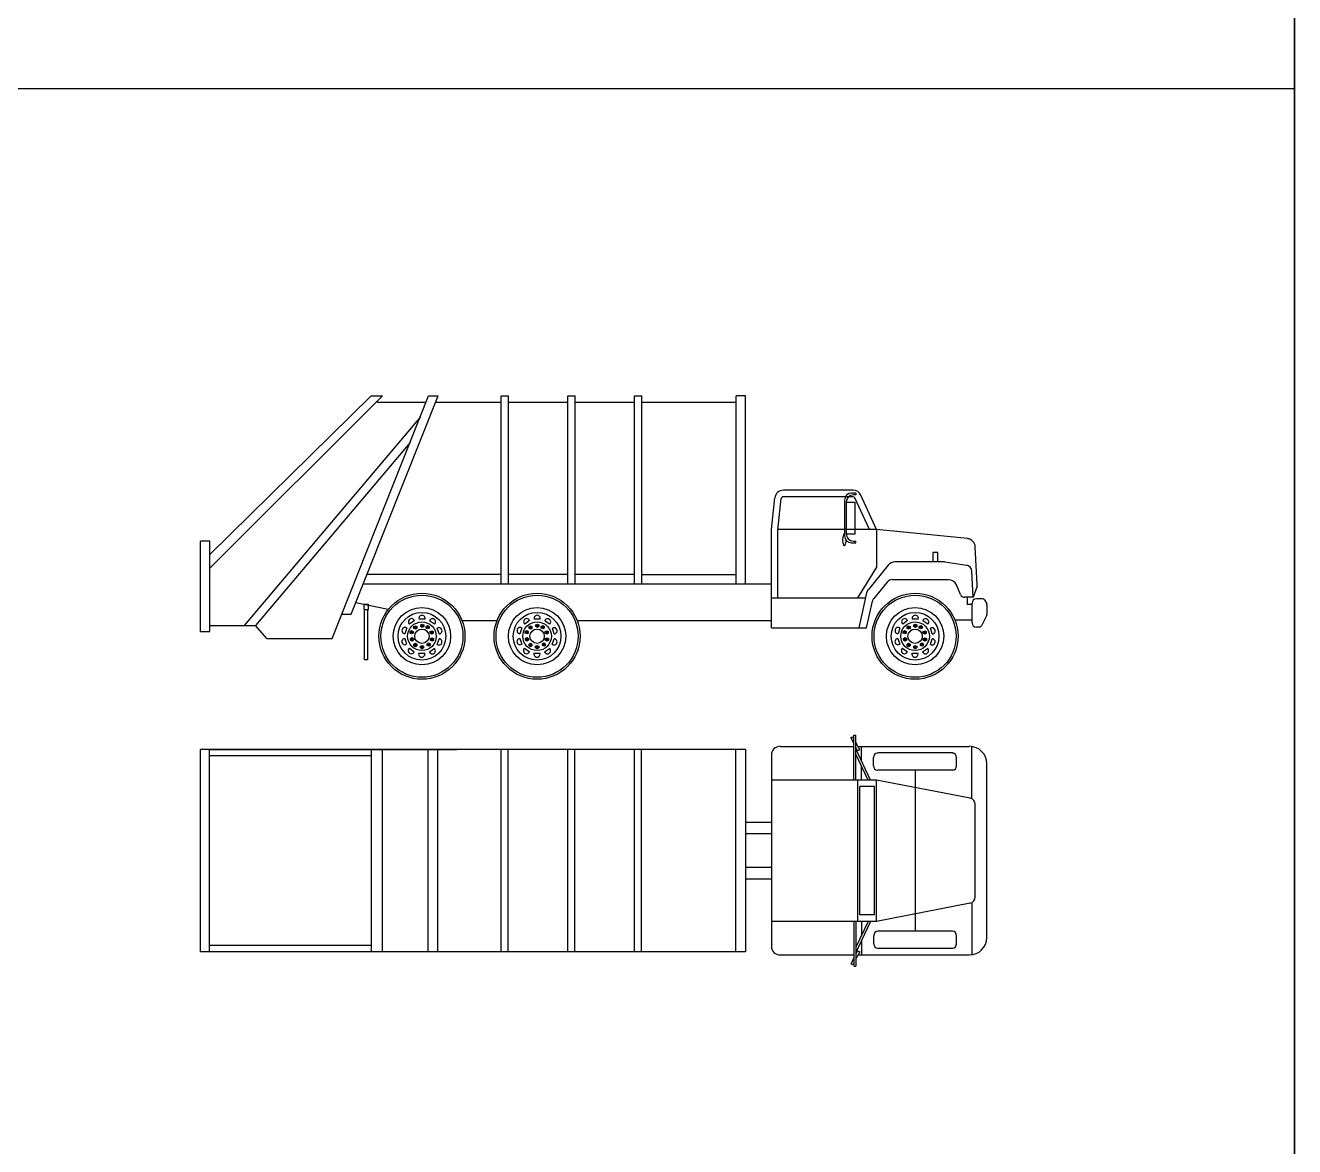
# Model space of a CAD drawing. Header units: millimetres. Extents: x 35403 to 155690, y 202798 to 276657.
# Drawn here: x 139049 to 155690, y 224870 to 239565 of the extents above; entities that cross this region are included whole.
import ezdxf

# ---------------------------------------------------------------- set-up
doc = ezdxf.new("R2010")
doc.units = ezdxf.units.MM
doc.layers.add('www.cad-blocks.net', color=7, linetype='Continuous')

# ---------------------------------------------------------------- blocks, each defined once
blk = doc.blocks.new('A$C5B6A64C6')
at = {"linetype": 'Continuous'}
for p, q in [((2240, 3715, -366), (123, 1634, -366)), ((2390, 3715, -366), (123, 1456, -366)), ((1729, 534, -366), (2993, 3715, -366)), ((1979, 853, -366), (3117, 3715, -366)), ((2240, 3715, -366), (2390, 3715, -366)), ((2993, 3715, -366), (3117, 3715, -366)), ((3946, 1251, -366), (3946, 3715, -366)), ((3946, 3715, -366), (4038, 3715, -366)), ((4038, 1251, -366), (4038, 3715, -366)), ((4820, 1251, -366), (4820, 3715, -366)), ((4820, 3715, -366), (4913, 3715, -366)), ((4913, 1251, -366), (4913, 3715, -366)), ((5694, 1251, -366), (5694, 3715, -366)), ((5694, 3715, -366), (5787, 3715, -366)), ((5787, 1251, -366), (5787, 3715, -366)), ((7023, 1251, -366), (7023, 3715, -366)), ((7146, 3715, -366), (7023, 3715, -366)), ((7146, 1251, -366), (7146, 3715, -366)), ((2320, 3632, -366), (2961, 3632, -366)), ((3084, 3632, -366), (3946, 3632, -366)), ((4038, 3632, -366), (4820, 3632, -366)), ((4913, 3632, -366), (5694, 3632, -366)), ((5787, 3632, -366), (7023, 3632, -366)), ((2885, 3441, -366), (575, 706, -366)), ((2751, 3105, -366), (725, 706, -366)), ((7488, 1965, -366), (7532, 2376, -366)), ((7573, 1956, -366), (7616, 2367, -366)), ((8557, 2478, -366), (7645, 2478, -366)), ((8557, 2393, -366), (7645, 2393, -366)), ((8445, 2346, -366), (8445, 1882, -366)), ((8595, 2440, -366), (8539, 2440, -366)), ((8595, 2416, -366), (8562, 2416, -366)), ((8772, 1965, -366), (8583, 2376, -366)), ((8595, 2440, -366), (8595, 2416, -366)), ((8866, 1965, -366), (8661, 2412, -366)), ((8468, 2322, -366), (8468, 1905, -366)), ((8468, 2322, -366), (8586, 2322, -366)), ((8586, 1905, -366), (8586, 2322, -366)), ((7488, 676, -366), (7488, 1965, -366)), ((8866, 1965, -366), (7573, 1965, -366)), ((7573, 1067, -366), (7573, 1965, -366)), ((8468, 1905, -366), (8586, 1905, -366)), ((10058, 1843, -366), (8866, 1965, -366)), ((8866, 1965, -366), (8866, 1471, -366)), ((0, 626, -366), (0, 1812, -366)), ((123, 1812, -366), (0, 1812, -366)), ((123, 626, -366), (123, 1812, -366)), ((8539, 1788, -366), (8595, 1788, -366)), ((8562, 1811, -366), (8595, 1811, -366)), ((8595, 1788, -366), (8595, 1811, -366)), ((10187, 1242, -366), (10160, 1736, -366)), ((9760, 1538, -366), (9107, 1538, -366)), ((9667, 1660, -366), (9605, 1660, -366)), ((9605, 1660, -366), (9605, 1543, -366)), ((9667, 1537, -366), (9667, 1660, -366)), ((9760, 1538, -366), (10043, 1496, -366)), ((3946, 1375, -366), (2187, 1375, -366)), ((4820, 1375, -366), (4038, 1375, -366)), ((5694, 1375, -366), (4913, 1375, -366)), ((5787, 1375, -366), (7023, 1375, -366)), ((8866, 1471, -366), (8614, 1067, -366)), ((9019, 1496, -366), (8758, 1178, -366)), ((10134, 1076, -366), (10116, 1416, -366)), ((2138, 1251, -366), (7146, 1251, -366)), ((7146, 1251, -366), (7488, 1251, -366)), ((9005, 1274, -366), (8829, 1059, -366)), ((9808, 1305, -366), (9072, 1305, -366)), ((9968, 1110, -366), (9913, 1237, -366)), ((10184, 1221, -366), (10134, 1076, -366)), ((2463, 914, -366), (2038, 1001, -366)), ((7488, 1067, -366), (8721, 1067, -366)), ((8735, 1131, -366), (8632, 676, -366)), ((8733, 676, -366), (8812, 1023, -366)), ((10134, 1076, -366), (10020, 1076, -366)), ((10054, 1076, -366), (10054, 978, -366)), ((10256, 1054, -366), (10174, 1054, -366)), ((10280, 1040, -366), (10310, 990, -366)), ((1856, 853, -366), (1979, 853, -366)), ((2145, 978, -366), (2145, 914, -366)), ((2206, 978, -366), (2145, 978, -366)), ((2145, 914, -366), (2206, 914, -366)), ((2152, 253, -366), (2152, 914, -366)), ((2192, 914, -366), (2192, 253, -366)), ((2206, 914, -366), (2206, 978, -366)), ((10118, 978, -366), (10054, 978, -366)), ((10118, 740, -366), (10118, 997, -366)), ((10311, 838, -366), (10241, 699, -366)), ((10314, 851, -366), (10314, 976, -366)), ((123, 706, -366), (725, 706, -366)), ((871, 534, -366), (725, 706, -366)), ((2705, 672, -366), (2681, 597, -366)), ((2807, 769, -366), (2743, 723, -366)), ((2800, 690, -366), (2819, 701, -366)), ((2800, 667, -366), (2800, 690, -366)), ((2819, 656, -366), (2800, 667, -366)), ((2819, 701, -366), (2839, 690, -366)), ((2839, 667, -366), (2819, 656, -366)), ((2839, 690, -366), (2839, 667, -366)), ((2946, 788, -366), (2867, 788, -366)), ((2890, 712, -366), (2909, 724, -366)), ((2890, 690, -366), (2890, 712, -366)), ((2909, 678, -366), (2890, 690, -366)), ((2909, 724, -366), (2929, 712, -366)), ((2929, 690, -366), (2909, 678, -366)), ((2929, 712, -366), (2929, 690, -366)), ((2961, 693, -366), (2980, 704, -366)), ((2961, 670, -366), (2961, 693, -366)), ((2980, 659, -366), (2961, 670, -366)), ((2980, 704, -366), (3000, 693, -366)), ((3000, 670, -366), (2980, 659, -366)), ((3000, 693, -366), (3000, 670, -366)), ((3070, 721, -366), (3006, 767, -366)), ((3131, 594, -366), (3106, 669, -366)), ((3888, 765, -366), (3432, 765, -366)), ((4215, 672, -366), (4190, 597, -366)), ((4317, 769, -366), (4253, 723, -366)), ((4309, 690, -366), (4329, 701, -366)), ((4309, 667, -366), (4309, 690, -366)), ((4329, 656, -366), (4309, 667, -366)), ((4329, 701, -366), (4348, 690, -366)), ((4348, 667, -366), (4329, 656, -366)), ((4348, 690, -366), (4348, 667, -366)), ((4456, 788, -366), (4377, 788, -366)), ((4399, 712, -366), (4419, 724, -366)), ((4399, 690, -366), (4399, 712, -366)), ((4419, 678, -366), (4399, 690, -366)), ((4419, 724, -366), (4438, 712, -366)), ((4438, 690, -366), (4419, 678, -366)), ((4438, 712, -366), (4438, 690, -366)), ((4470, 693, -366), (4490, 704, -366)), ((4470, 670, -366), (4470, 693, -366)), ((4490, 659, -366), (4470, 670, -366)), ((4490, 704, -366), (4509, 693, -366)), ((4509, 670, -366), (4490, 659, -366)), ((4509, 693, -366), (4509, 670, -366)), ((4579, 721, -366), (4515, 767, -366)), ((4640, 594, -366), (4615, 669, -366)), ((5788, 765, -366), (4941, 765, -366)), ((7488, 765, -366), (4941, 765, -366)), ((7488, 676, -366), (8733, 676, -366)), ((9171, 672, -366), (9147, 597, -366)), ((9273, 769, -366), (9209, 723, -366)), ((9265, 690, -366), (9285, 701, -366)), ((9265, 667, -366), (9265, 690, -366)), ((9285, 656, -366), (9265, 667, -366)), ((9285, 701, -366), (9305, 690, -366)), ((9305, 667, -366), (9285, 656, -366)), ((9305, 690, -366), (9305, 667, -366)), ((9412, 788, -366), (9333, 788, -366)), ((9355, 712, -366), (9375, 724, -366)), ((9355, 690, -366), (9355, 712, -366)), ((9375, 678, -366), (9355, 690, -366)), ((9375, 724, -366), (9395, 712, -366)), ((9395, 690, -366), (9375, 678, -366)), ((9395, 712, -366), (9395, 690, -366)), ((9426, 693, -366), (9446, 704, -366)), ((9426, 670, -366), (9426, 693, -366)), ((9446, 659, -366), (9426, 670, -366)), ((9446, 704, -366), (9465, 693, -366)), ((9465, 670, -366), (9446, 659, -366)), ((9465, 693, -366), (9465, 670, -366)), ((9536, 721, -366), (9472, 767, -366)), ((9596, 594, -366), (9572, 669, -366)), ((10118, 776, -366), (9893, 776, -366)), ((10215, 684, -366), (10174, 684, -366)), ((0, 626, -366), (123, 626, -366)), ((871, 534, -366), (1729, 534, -366)), ((2680, 534, -366), (2704, 459, -366)), ((2751, 628, -366), (2770, 639, -366)), ((2751, 605, -366), (2751, 628, -366)), ((2770, 594, -366), (2751, 605, -366)), ((2754, 534, -366), (2773, 546, -366)), ((2754, 512, -366), (2754, 534, -366)), ((2773, 500, -366), (2754, 512, -366)), ((2770, 639, -366), (2790, 628, -366)), ((2790, 605, -366), (2770, 594, -366)), ((2773, 546, -366), (2793, 534, -366)), ((2793, 512, -366), (2773, 500, -366)), ((2790, 628, -366), (2790, 605, -366)), ((2793, 534, -366), (2793, 512, -366)), ((3013, 625, -366), (3033, 636, -366)), ((3013, 602, -366), (3013, 625, -366)), ((3033, 591, -366), (3013, 602, -366)), ((3016, 533, -366), (3036, 544, -366)), ((3016, 510, -366), (3016, 533, -366)), ((3036, 499, -366), (3016, 510, -366)), ((3033, 636, -366), (3052, 625, -366)), ((3052, 602, -366), (3033, 591, -366)), ((3036, 544, -366), (3056, 533, -366)), ((3056, 510, -366), (3036, 499, -366)), ((3052, 625, -366), (3052, 602, -366)), ((3056, 533, -366), (3056, 510, -366)), ((3105, 456, -366), (3129, 531, -366)), ((4189, 534, -366), (4214, 459, -366)), ((4260, 628, -366), (4280, 639, -366)), ((4260, 605, -366), (4260, 628, -366)), ((4280, 594, -366), (4260, 605, -366)), ((4263, 534, -366), (4282, 546, -366)), ((4263, 512, -366), (4263, 534, -366)), ((4282, 500, -366), (4263, 512, -366)), ((4280, 639, -366), (4299, 628, -366)), ((4299, 605, -366), (4280, 594, -366)), ((4282, 546, -366), (4302, 534, -366)), ((4302, 512, -366), (4282, 500, -366)), ((4299, 628, -366), (4299, 605, -366)), ((4302, 534, -366), (4302, 512, -366)), ((4522, 625, -366), (4542, 636, -366)), ((4522, 602, -366), (4522, 625, -366)), ((4542, 591, -366), (4522, 602, -366)), ((4526, 533, -366), (4545, 544, -366)), ((4526, 510, -366), (4526, 533, -366)), ((4545, 499, -366), (4526, 510, -366)), ((4542, 636, -366), (4562, 625, -366)), ((4562, 602, -366), (4542, 591, -366)), ((4545, 544, -366), (4565, 533, -366)), ((4565, 510, -366), (4545, 499, -366)), ((4562, 625, -366), (4562, 602, -366)), ((4565, 533, -366), (4565, 510, -366)), ((4614, 456, -366), (4639, 531, -366)), ((9146, 534, -366), (9170, 459, -366)), ((9216, 628, -366), (9236, 639, -366)), ((9216, 605, -366), (9216, 628, -366)), ((9236, 594, -366), (9216, 605, -366)), ((9219, 534, -366), (9239, 546, -366)), ((9219, 512, -366), (9219, 534, -366)), ((9239, 500, -366), (9219, 512, -366)), ((9236, 639, -366), (9256, 628, -366)), ((9256, 605, -366), (9236, 594, -366)), ((9239, 546, -366), (9258, 534, -366)), ((9258, 512, -366), (9239, 500, -366)), ((9256, 628, -366), (9256, 605, -366)), ((9258, 534, -366), (9258, 512, -366)), ((9479, 625, -366), (9498, 636, -366)), ((9479, 602, -366), (9479, 625, -366)), ((9498, 591, -366), (9479, 602, -366)), ((9482, 533, -366), (9502, 544, -366)), ((9482, 510, -366), (9482, 533, -366)), ((9502, 499, -366), (9482, 510, -366)), ((9498, 636, -366), (9518, 625, -366)), ((9518, 602, -366), (9498, 591, -366)), ((9502, 544, -366), (9521, 533, -366)), ((9521, 510, -366), (9502, 499, -366)), ((9518, 625, -366), (9518, 602, -366)), ((9521, 533, -366), (9521, 510, -366)), ((9571, 456, -366), (9595, 531, -366)), ((2740, 407, -366), (2804, 361, -366)), ((2800, 461, -366), (2819, 472, -366)), ((2800, 438, -366), (2800, 461, -366)), ((2819, 427, -366), (2800, 438, -366)), ((2819, 472, -366), (2839, 461, -366)), ((2839, 438, -366), (2819, 427, -366)), ((2839, 461, -366), (2839, 438, -366)), ((2864, 340, -366), (2943, 340, -366)), ((2887, 433, -366), (2907, 444, -366)), ((2887, 410, -366), (2887, 433, -366)), ((2907, 399, -366), (2887, 410, -366)), ((2907, 444, -366), (2926, 433, -366)), ((2926, 410, -366), (2907, 399, -366)), ((2926, 433, -366), (2926, 410, -366)), ((2974, 466, -366), (2994, 478, -366)), ((2974, 444, -366), (2974, 466, -366)), ((2994, 433, -366), (2974, 444, -366)), ((2994, 478, -366), (3013, 466, -366)), ((3013, 444, -366), (2994, 433, -366)), ((3003, 359, -366), (3067, 405, -366)), ((3013, 466, -366), (3013, 444, -366)), ((4250, 407, -366), (4314, 361, -366)), ((4309, 461, -366), (4329, 472, -366)), ((4309, 438, -366), (4309, 461, -366)), ((4329, 427, -366), (4309, 438, -366)), ((4329, 472, -366), (4348, 461, -366)), ((4348, 438, -366), (4329, 427, -366)), ((4348, 461, -366), (4348, 438, -366)), ((4373, 340, -366), (4452, 340, -366)), ((4396, 433, -366), (4416, 444, -366)), ((4396, 410, -366), (4396, 433, -366)), ((4416, 399, -366), (4396, 410, -366)), ((4416, 444, -366), (4436, 433, -366)), ((4436, 410, -366), (4416, 399, -366)), ((4436, 433, -366), (4436, 410, -366)), ((4484, 466, -366), (4503, 478, -366)), ((4484, 444, -366), (4484, 466, -366)), ((4503, 433, -366), (4484, 444, -366)), ((4503, 478, -366), (4523, 466, -366)), ((4523, 444, -366), (4503, 433, -366)), ((4513, 359, -366), (4577, 405, -366)), ((4523, 466, -366), (4523, 444, -366)), ((9206, 407, -366), (9270, 361, -366)), ((9265, 461, -366), (9285, 472, -366)), ((9265, 438, -366), (9265, 461, -366)), ((9285, 427, -366), (9265, 438, -366)), ((9285, 472, -366), (9305, 461, -366)), ((9305, 438, -366), (9285, 427, -366)), ((9305, 461, -366), (9305, 438, -366)), ((9330, 340, -366), (9409, 340, -366)), ((9353, 433, -366), (9372, 444, -366)), ((9353, 410, -366), (9353, 433, -366)), ((9372, 399, -366), (9353, 410, -366)), ((9372, 444, -366), (9392, 433, -366)), ((9392, 410, -366), (9372, 399, -366)), ((9392, 433, -366), (9392, 410, -366)), ((9440, 466, -366), (9459, 478, -366)), ((9440, 444, -366), (9440, 466, -366)), ((9459, 433, -366), (9440, 444, -366)), ((9459, 478, -366), (9479, 466, -366)), ((9479, 444, -366), (9459, 433, -366)), ((9469, 359, -366), (9533, 405, -366)), ((9479, 466, -366), (9479, 444, -366)), ((2192, 253, -366), (2152, 253, -366))]:
    blk.add_line(p, q, dxfattribs=at)
for centre, radius in [((2905, 564, -366), 564), ((2905, 564, -366), 538), ((4415, 564, -366), 564), ((4415, 564, -366), 538), ((9371, 564, -366), 564), ((9371, 564, -366), 538), ((2905, 564, -366), 376), ((2905, 564, -366), 313), ((4415, 564, -366), 376), ((4415, 564, -366), 313), ((9371, 564, -366), 376), ((9371, 564, -366), 313), ((2905, 564, -366), 188), ((2819, 678, -366), 8.17), ((2909, 701, -366), 8.17), ((2980, 681, -366), 8.17), ((4415, 564, -366), 188), ((4329, 678, -366), 8.17), ((4419, 701, -366), 8.17), ((4490, 681, -366), 8.17), ((9371, 564, -366), 188), ((9285, 678, -366), 8.17), ((9375, 701, -366), 8.17), ((9446, 681, -366), 8.17), ((2770, 616, -366), 8.17), ((2773, 523, -366), 8.17), ((2905, 564, -366), 94), ((3033, 613, -366), 8.17), ((3036, 522, -366), 8.17), ((4280, 616, -366), 8.17), ((4282, 523, -366), 8.17), ((4415, 564, -366), 94), ((4542, 613, -366), 8.17), ((4545, 522, -366), 8.17), ((9236, 616, -366), 8.17), ((9239, 523, -366), 8.17), ((9371, 564, -366), 94), ((9498, 613, -366), 8.17), ((9502, 522, -366), 8.17), ((2819, 450, -366), 8.17), ((2907, 421, -366), 8.17), ((2994, 455, -366), 8.17), ((4329, 450, -366), 8.17), ((4416, 421, -366), 8.17), ((4503, 455, -366), 8.17), ((9285, 450, -366), 8.17), ((9372, 421, -366), 8.17), ((9459, 455, -366), 8.17)]:
    blk.add_circle(centre, radius, dxfattribs=at)
for centre, radius, start, end in [((7645, 2364, -366), 114, 90, 173.9051), ((7645, 2364, -366), 28.4, 90, 173.9051), ((8539, 2346, -366), 94, 90.0029, 179.9976), ((8562, 2322, -366), 94, 90.0001, 179.9996), ((8557, 2364, -366), 114, 24.6454, 90), ((8557, 2364, -366), 28.4, 24.6454, 90), ((8585, 1827, -366), 165, 153.8935, 206.1065), ((8444, 1896, -366), 8.19, 83.4975, 153.9001), ((8539, 1882, -366), 94, 180.0012, 269.9971), ((8562, 1905, -366), 94, 179.9996, 270.0018), ((10046, 1729, -366), 114, 3.1007, 84.1278), ((8444, 1758, -366), 8.19, 206.1009, 333.8991), ((8303, 1827, -366), 165, 333.8949, 357.2892), ((9107, 1424, -366), 114, 90, 140.7354), ((10031, 1411, -366), 85.4, 3.1007, 81.475), ((8846, 1106, -366), 114, 140.7354, 167.2086), ((9072, 1220, -366), 85.4, 90, 140.7354), ((9808, 1191, -366), 114, 23.589, 90), ((10130, 1239, -366), 56.7, 341.2808, 3.1007), ((8895, 1004, -366), 85.4, 140.7354, 167.2086), ((10020, 1132, -366), 56.7, 203.589, 270), ((10174, 997, -366), 56.7, 90, 180), ((10256, 1025, -366), 28.4, 30.981, 90), ((2907, 798, -366), 40.8, 345.6144, 194.3856), ((4416, 798, -366), 40.8, 345.6148, 194.3852), ((9373, 798, -366), 40.8, 345.615, 194.385), ((10285, 976, -366), 28.4, 0, 30.981), ((10285, 851, -366), 28.4, 333.1905, 0), ((2684, 638, -366), 40.8, 57.6137, 266.3825), ((2769, 754, -366), 40.8, 21.6128, 230.3876), ((3044, 752, -366), 40.8, 309.616, 158.3836), ((3128, 635, -366), 40.8, 273.6159, 122.3836), ((4193, 638, -366), 40.8, 57.6144, 266.3827), ((4279, 754, -366), 40.8, 21.6128, 230.3876), ((4553, 752, -366), 40.8, 309.616, 158.3836), ((4637, 635, -366), 40.8, 273.6148, 122.383), ((9149, 638, -366), 40.8, 57.6139, 266.383), ((9235, 754, -366), 40.8, 21.613, 230.3874), ((9510, 752, -366), 40.8, 309.6158, 158.3838), ((9594, 635, -366), 40.8, 273.615, 122.3834), ((10174, 740, -366), 56.7, 180, 270), ((10215, 712, -366), 28.4, 270, 333.1905), ((2682, 493, -366), 40.8, 93.6148, 302.3881), ((3127, 490, -366), 40.8, 237.6157, 86.3831), ((4192, 493, -366), 40.8, 93.6144, 302.3894), ((4636, 490, -366), 40.8, 237.6144, 86.3826), ((9148, 493, -366), 40.8, 93.6149, 302.3882), ((9593, 490, -366), 40.8, 237.6152, 86.3825), ((2766, 376, -366), 40.8, 129.6156, 338.384), ((2903, 330, -366), 40.8, 165.6135, 14.3865), ((3041, 374, -366), 40.8, 201.6136, 50.3841), ((4276, 376, -366), 40.8, 129.6156, 338.384), ((4413, 330, -366), 40.8, 165.6126, 14.3874), ((4551, 374, -366), 40.8, 201.6135, 50.3836), ((9232, 376, -366), 40.8, 129.6158, 338.3838), ((9369, 330, -366), 40.8, 165.613, 14.387), ((9507, 374, -366), 40.8, 201.6135, 50.3835)]:
    blk.add_arc(centre, radius, start, end, dxfattribs=at)
blk = doc.blocks.new('A$C6D5161F1')
at = {"linetype": 'Continuous'}
for p, q in [((8529, 2994, -366), (8555, 3004, -366)), ((8567, 2982, -366), (8555, 3004, -366)), ((8567, 2438, -366), (8567, 3025, -366)), ((8567, 3025, -366), (8595, 3025, -366)), ((8595, 2438, -366), (8595, 3025, -366)), ((7146, 2837, -366), (0, 2837, -366)), ((0, 188, -366), (0, 2837, -366)), ((2240, 2837, -366), (2240, 188, -366)), ((7146, 2837, -366), (7146, 188, -366)), ((7601, 2879, -366), (8567, 2879, -366)), ((8567, 2923, -366), (8529, 2994, -366)), ((8645, 2836, -366), (8595, 2929, -366)), ((8618, 2827, -366), (8595, 2870, -366)), ((8785, 2438, -366), (8595, 2846, -366)), ((8618, 2827, -366), (8645, 2836, -366)), ((8622, 2879, -366), (10082, 2879, -366)), ((8668, 2690, -366), (8668, 2879, -366)), ((10116, 2196, -366), (10116, 2877, -366)), ((7488, 2766, -366), (7488, 259, -366)), ((8754, 2438, -366), (8595, 2779, -366)), ((8826, 2626, -366), (8826, 2732, -366)), ((9870, 2794, -366), (8881, 2794, -366)), ((9913, 2612, -366), (9913, 2732, -366)), ((8668, 2438, -366), (8668, 2622, -366)), ((9870, 2566, -366), (8881, 2566, -366)), ((9371, 2566, -366), (9371, 458, -366)), ((10310, 373, -366), (10310, 2652, -366)), ((8866, 2438, -366), (7488, 2438, -366)), ((8619, 586, -366), (8619, 2438, -366)), ((8647, 672, -366), (8647, 2353, -366)), ((8837, 2353, -366), (8647, 2353, -366)), ((8837, 672, -366), (8837, 2353, -366)), ((8866, 586, -366), (8866, 2438, -366)), ((10091, 2200, -366), (8866, 2438, -366)), ((10160, 908, -366), (10160, 2117, -366)), ((7488, 1882, -366), (7146, 1882, -366)), ((7488, 1734, -366), (7146, 1734, -366)), ((7488, 1290, -366), (7146, 1290, -366)), ((7146, 1142, -366), (7488, 1142, -366)), ((8837, 672, -366), (8647, 672, -366)), ((10091, 824, -366), (8866, 586, -366)), ((10116, 829, -366), (10116, 148, -366)), ((8866, 586, -366), (7488, 586, -366)), ((8567, 586, -366), (8567, 0, -366)), ((8595, 586, -366), (8595, 0, -366)), ((8754, 586, -366), (8595, 246, -366)), ((8785, 586, -366), (8595, 179, -366)), ((8668, 586, -366), (8668, 402, -366)), ((8668, 335, -366), (8668, 145, -366)), ((8828, 293, -366), (8828, 397, -366)), ((9861, 458, -366), (8883, 458, -366)), ((9913, 280, -366), (9913, 398, -366)), ((7146, 188, -366), (0, 188, -366)), ((8618, 198, -366), (8595, 155, -366)), ((8645, 188, -366), (8595, 96, -366)), ((8618, 198, -366), (8645, 188, -366)), ((9861, 231, -366), (8883, 231, -366)), ((7601, 145, -366), (8567, 145, -366)), ((8567, 102, -366), (8529, 30, -366)), ((8529, 30, -366), (8555, 21, -366)), ((8567, 42, -366), (8555, 21, -366)), ((8567, 0, -366), (8595, 0, -366)), ((8622, 145, -366), (10082, 145, -366))]:
    blk.add_line(p, q, dxfattribs=at)
for p, q in [((119, 188, -366), (119, 2837, -366)), ((119, 2837, -366), (3361, 2837, -366)), ((2386, 188, -366), (2386, 2837, -366)), ((2989, 188, -366), (2989, 2837, -366)), ((3113, 188, -366), (3113, 2837, -366)), ((3942, 188, -366), (3942, 2837, -366)), ((4034, 188, -366), (4034, 2837, -366)), ((4816, 188, -366), (4816, 2837, -366)), ((4909, 188, -366), (4909, 2837, -366)), ((5690, 188, -366), (5690, 2837, -366)), ((5783, 188, -366), (5783, 2837, -366)), ((7019, 188, -366), (7019, 2837, -366)), ((2240, 2757, 366), (119, 2757, -366)), ((2240, 268, 366), (119, 268, -366))]:
    blk.add_line(p, q)
for centre, radius, start, end in [((7601, 2766, -366), 114, 90, 180), ((10082, 2652, -366), 228, 360, 90), ((8883, 2734, -366), 56.8, 92.7938, 182.6616), ((9858, 2734, -366), 57.2, 357.7035, 86.8443), ((8883, 2623, -366), 56.8, 177.3373, 267.2087), ((9856, 2624, -366), 58.6, 272.859, 2.5939), ((10074, 2117, -366), 85.4, 0, 79.0118), ((10074, 908, -366), 85.4, 280.9882, 0), ((8886, 400, -366), 56.8, 92.792, 182.6603), ((9858, 400, -366), 57.2, 357.707, 86.8422), ((10082, 373, -366), 228, 270, 360), ((7601, 259, -366), 114, 180, 270), ((8886, 290, -366), 56.8, 177.3397, 267.208), ((9856, 292, -366), 58.6, 272.8561, 2.5945)]:
    blk.add_arc(centre, radius, start, end, dxfattribs=at)
blk = doc.blocks.new('FORMAT')
at = {"layer": 'www.cad-blocks.net', "color": 155, "true_color": 0x546d8e}
for p, q in [((155690, 202798), (155690, 276657)), ((155690, 275400), (155690, 203573)), ((155690, 275400), (155690, 203573)), ((39877, 238737), (155690, 238737))]:
    blk.add_line(p, q, dxfattribs=at)

msp = doc.modelspace()

# ---------------------------------------------------------------- block references
for name, p in [('A$C5B6A64C6', (141343, 230995, 732)), ('A$C6D5161F1', (141343, 227236, 366))]:
    msp.add_blockref(name, p)
at = {"layer": 'www.cad-blocks.net'}
msp.add_blockref('FORMAT', (0, 0), dxfattribs=at)

doc.saveas('drawing.dxf')
